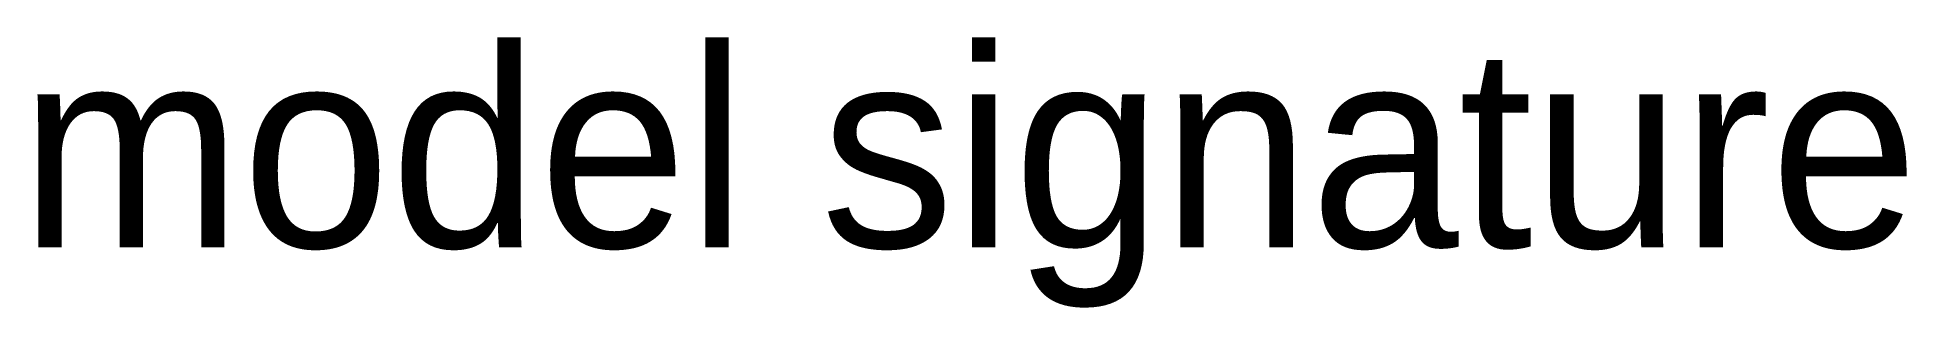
# Model space of a CAD drawing. Extents: x 7.3 to 68.7, y 5 to 13.9.
import ezdxf

# ---------------------------------------------------------------- set-up
doc = ezdxf.new("R2010")
doc.units = 0
doc.layers.add('Default', color=7, linetype='Continuous')

msp = doc.modelspace()

# ---------------------------------------------------------------- texts
at = {"layer": 'Default'}
msp.add_text('model signature', height=6.56168, dxfattribs=at).set_placement((6.674, 7.003))

doc.saveas('drawing.dxf')
